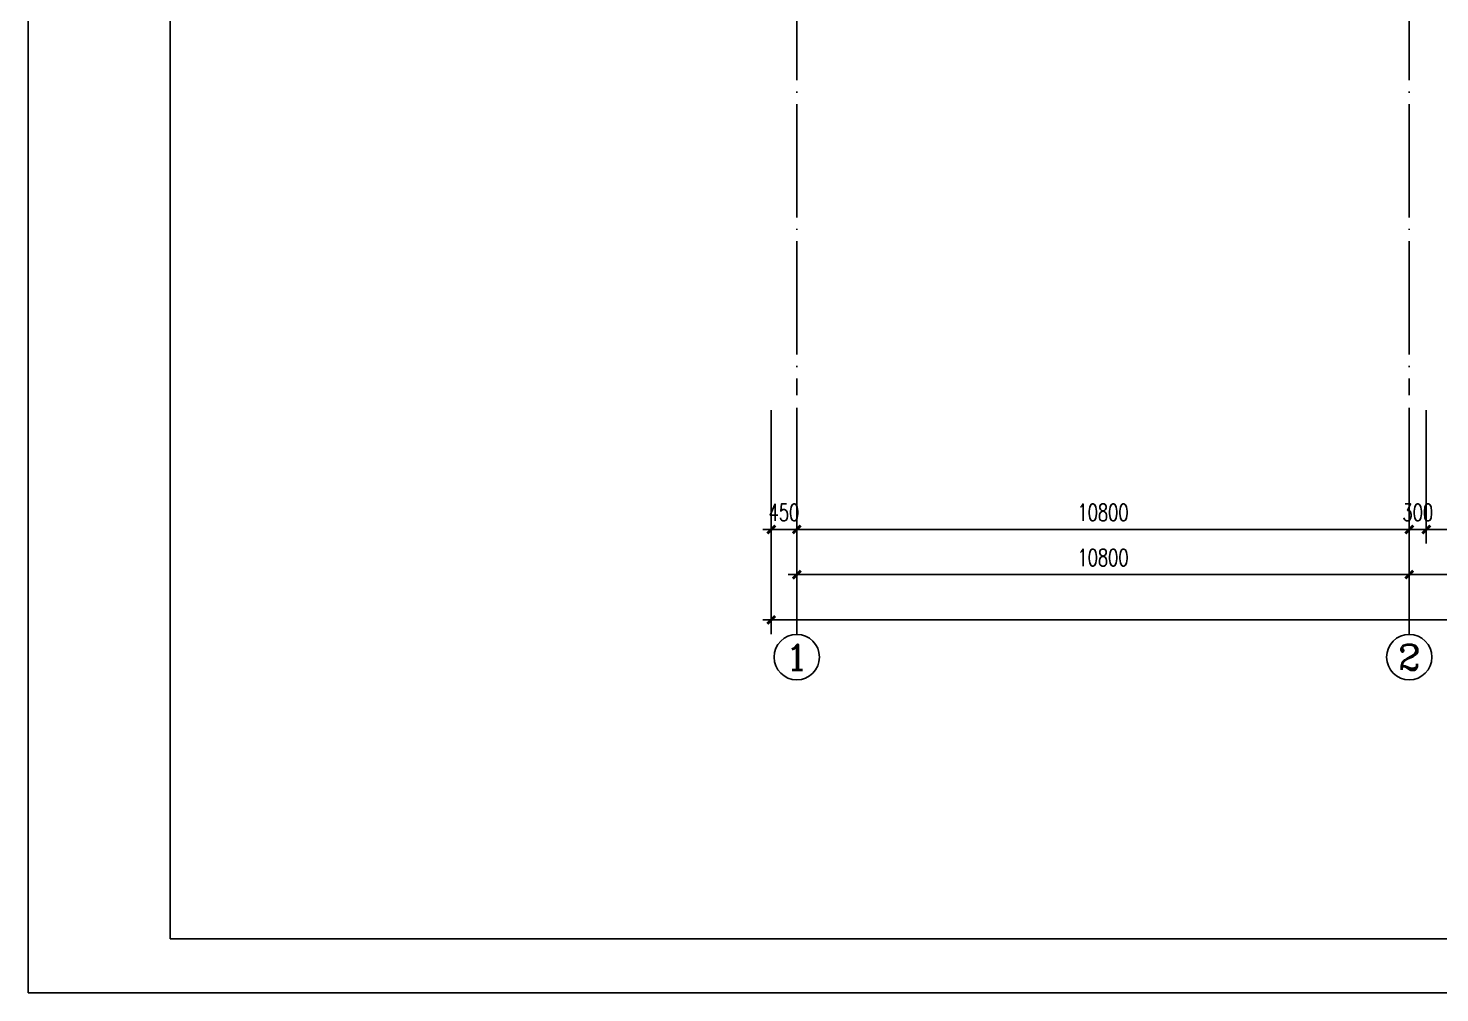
# Model space of a CAD drawing. Extents: x 165127 to 1058185, y 60808 to 144908.
# Drawn here: x 520972 to 545861, y 60808 to 77825 of the extents above; entities that cross this region are included whole.
import ezdxf
from ezdxf.enums import TextEntityAlignment as Align

# ---------------------------------------------------------------- set-up
doc = ezdxf.new("R2010")
doc.units = 0
doc.header["$LTSCALE"] = 1000
doc.linetypes.add('DOTE', pattern=[2.42, 2, -0.2, 0.02, -0.2])
doc.layers.get('0').update_dxf_attribs({"linetype": 'CONTINUOUS'})
doc.layers.get('DEFPOINTS').update_dxf_attribs({"linetype": 'CONTINUOUS'})
for name, color, linetype in [('AXIS', 3, 'CONTINUOUS'), ('AXIS_TEXT', 7, 'CONTINUOUS'), ('DOTE', 1, 'DOTE'), ('PUB_DIM', 3, 'CONTINUOUS'), ('WINDOW', 2, 'CONTINUOUS')]:
    doc.layers.add(name, color=color, linetype=linetype)
doc.styles.add('COMPLEX', font='COMPLEX')
doc.styles.add('DIM_FONT', font='SIMPLEX.shx', dxfattribs={"width": 0.7})
doc.dimstyles.new('AXIS', dxfattribs={"dimtxt": 300, "dimasz": 1, "dimexe": 250, "dimexo": 300, "dimgap": 150, "dimtad": 1, "dimdec": 0, "dimdsep": 46, "dimtxsty": 'DIM_FONT', "dimblk": '_DIMX', "dimcen": 2.5, "dimse1": 1, "dimse2": 1, "dimclrt": 7, "dimadec": 0, "dimazin": 0, "dimtfac": 1, "dimtdec": 0, "dimtix": 1, "dimtmove": 2, "dimatfit": 3, "dimldrblk": '_DIMX', "dimfxl": 1, "dimarcsym": 0})
doc.dimstyles.new('DIMB', dxfattribs={"dimtxt": 300, "dimasz": 1, "dimexe": 250, "dimexo": 300, "dimgap": 150, "dimtad": 1, "dimdec": 0, "dimdsep": 46, "dimtxsty": 'DIM_FONT', "dimblk": '_DIMX', "dimcen": 2.5, "dimse2": 1, "dimclrt": 7, "dimadec": 0, "dimazin": 0, "dimtfac": 1, "dimtdec": 0, "dimtix": 1, "dimtmove": 2, "dimatfit": 3, "dimldrblk": '_DIMX', "dimfxl": 1, "dimarcsym": 0})
doc.dimstyles.new('DIMN', dxfattribs={"dimtxt": 300, "dimasz": 1, "dimexe": 250, "dimexo": 300, "dimgap": 150, "dimtad": 1, "dimdec": 0, "dimdsep": 46, "dimtxsty": 'DIM_FONT', "dimblk": '_DIMX', "dimcen": 2.5, "dimclrt": 7, "dimadec": 0, "dimazin": 0, "dimtfac": 1, "dimtdec": 0, "dimtix": 1, "dimtmove": 2, "dimatfit": 3, "dimldrblk": '_DIMX', "dimfxl": 1, "dimarcsym": 0})

# ---------------------------------------------------------------- blocks, each defined once
blk = doc.blocks.new('A$C34131D43')
at = {"color": 243}
for p, q in [((0, 84100), (0, 0)), ((0, 0), (160900, 0))]:
    blk.add_line(p, q, dxfattribs=at)
at = {"color": 244}
for p, q in [((2500, 83100), (2500, 950)), ((2500, 950), (159900, 950))]:
    blk.add_line(p, q, dxfattribs=at)
blk = doc.blocks.new('_AXISO')
blk.add_circle((0, 0), 0.5)
at = {"layer": 'AXIS_TEXT', "style": 'COMPLEX', "width": 1.041667}
blk.add_attdef('A', text='', height=0.56, dxfattribs=at).set_placement((-0.25, -0.28), (0.25, -0.28), align=Align.FIT)
blk = doc.blocks.new('_DIMX')
blk.add_line((-150, 0), (150, 0))
at = {"const_width": 50}
blk.add_lwpolyline([(-70, -70), (70, 70)], dxfattribs=at)
blk = doc.blocks.new('*D631')
at = {"color": 0, "linetype": 'ByBlock'}
blk.add_line((634728, 122777), (631730, 122777), dxfattribs=at)
at = {"layer": 'DEFPOINTS', "color": 0, "linetype": 'ByBlock'}
for p in [(631729, 124977), (634729, 124977), (631729, 122777)]:
    blk.add_point(p, dxfattribs=at)
at = {"color": 0, "linetype": 'ByBlock', "rotation": 180}
blk.add_blockref('_DIMX', (631729, 122777), dxfattribs=at)
at = {"color": 0, "linetype": 'ByBlock'}
blk.add_blockref('_DIMX', (634729, 122777), dxfattribs=at)
at = {"color": 7, "linetype": 'ByBlock', "insert": (633229, 123077), "char_height": 300, "attachment_point": 5, "style": 'DIM_FONT'}
blk.add_mtext('3000', dxfattribs=at)
blk = doc.blocks.new('*D632')
at = {"color": 0, "linetype": 'ByBlock'}
blk.add_line((631728, 122777), (620930, 122777), dxfattribs=at)
at = {"layer": 'DEFPOINTS', "color": 0, "linetype": 'ByBlock'}
for p in [(620929, 124977), (631729, 124977), (620929, 122777)]:
    blk.add_point(p, dxfattribs=at)
at = {"color": 0, "linetype": 'ByBlock', "rotation": 180}
blk.add_blockref('_DIMX', (620929, 122777), dxfattribs=at)
at = {"color": 0, "linetype": 'ByBlock'}
blk.add_blockref('_DIMX', (631729, 122777), dxfattribs=at)
at = {"color": 7, "linetype": 'ByBlock', "insert": (626329, 123077), "char_height": 300, "attachment_point": 5, "style": 'DIM_FONT'}
blk.add_mtext('10800', dxfattribs=at)
blk = doc.blocks.new('*D633')
at = {"color": 0, "linetype": 'ByBlock'}
for p, q in [((620479, 124677), (620479, 121727)), ((746779, 124677), (746779, 121727)), ((746778, 121977), (620480, 121977))]:
    blk.add_line(p, q, dxfattribs=at)
at = {"layer": 'DEFPOINTS', "color": 0, "linetype": 'ByBlock'}
for p in [(620479, 124977), (746779, 124977), (620479, 121977)]:
    blk.add_point(p, dxfattribs=at)
at = {"color": 0, "linetype": 'ByBlock', "rotation": 180}
blk.add_blockref('_DIMX', (620479, 121977), dxfattribs=at)
at = {"color": 0, "linetype": 'ByBlock'}
blk.add_blockref('_DIMX', (746779, 121977), dxfattribs=at)
at = {"color": 7, "linetype": 'ByBlock', "insert": (683629, 122277), "char_height": 300, "attachment_point": 5, "style": 'DIM_FONT'}
blk.add_mtext('126300', dxfattribs=at)
blk = doc.blocks.new('*D663')
at = {"color": 0, "linetype": 'ByBlock'}
for p, q in [((814669, 71084), (814669, 68732)), ((817369, 71084), (817369, 68732)), ((817368, 68982), (814670, 68982))]:
    blk.add_line(p, q, dxfattribs=at)
at = {"layer": 'DEFPOINTS', "color": 0, "linetype": 'ByBlock'}
for p in [(814669, 71384), (817369, 71384), (814669, 68982)]:
    blk.add_point(p, dxfattribs=at)
at = {"color": 0, "linetype": 'ByBlock', "rotation": 180}
blk.add_blockref('_DIMX', (814669, 68982), dxfattribs=at)
at = {"color": 0, "linetype": 'ByBlock'}
blk.add_blockref('_DIMX', (817369, 68982), dxfattribs=at)
at = {"color": 7, "linetype": 'ByBlock', "insert": (816019, 69282), "char_height": 300, "attachment_point": 5, "style": 'DIM_FONT'}
blk.add_mtext('2700', dxfattribs=at)
blk = doc.blocks.new('*D664')
at = {"color": 0, "linetype": 'ByBlock'}
for p, q in [((814669, 71084), (814669, 68732)), ((814368, 68982), (814367, 68982)), ((814669, 68982), (814369, 68982)), ((814670, 68982), (814671, 68982))]:
    blk.add_line(p, q, dxfattribs=at)
at = {"layer": 'DEFPOINTS', "color": 0, "linetype": 'ByBlock'}
for p in [(814369, 71384), (814669, 71384), (814369, 68982)]:
    blk.add_point(p, dxfattribs=at)
at = {"color": 0, "linetype": 'ByBlock'}
blk.add_blockref('_DIMX', (814369, 68982), dxfattribs=at)
at = {"color": 0, "linetype": 'ByBlock', "rotation": 180}
blk.add_blockref('_DIMX', (814669, 68982), dxfattribs=at)
at = {"color": 7, "linetype": 'ByBlock', "insert": (814519, 69282), "char_height": 300, "attachment_point": 5, "style": 'DIM_FONT'}
blk.add_mtext('300', dxfattribs=at)
blk = doc.blocks.new('*D740')
at = {"color": 0, "linetype": 'ByBlock'}
for p, q in [((803119, 71084), (803119, 68732)), ((803569, 71084), (803569, 68732)), ((803118, 68982), (803117, 68982)), ((803569, 68982), (803119, 68982)), ((803570, 68982), (803571, 68982))]:
    blk.add_line(p, q, dxfattribs=at)
at = {"layer": 'DEFPOINTS', "color": 0, "linetype": 'ByBlock'}
for p in [(803119, 71384), (803569, 71384), (803119, 68982)]:
    blk.add_point(p, dxfattribs=at)
at = {"color": 0, "linetype": 'ByBlock'}
for p, rotation in [((803119, 68982), 359.9999999999963), ((803569, 68982), 179.9999999999963)]:
    blk.add_blockref('_DIMX', p, dxfattribs=dict(at, rotation=rotation))
at = {"color": 7, "linetype": 'ByBlock', "insert": (803344, 69282), "char_height": 300, "attachment_point": 5, "style": 'DIM_FONT'}
blk.add_mtext('450', dxfattribs=at)
blk = doc.blocks.new('*D741')
at = {"color": 0, "linetype": 'ByBlock'}
blk.add_line((631728, 123574), (620930, 123574), dxfattribs=at)
at = {"layer": 'DEFPOINTS', "color": 0, "linetype": 'ByBlock'}
for p in [(620929, 125774), (631729, 125774), (620929, 123574)]:
    blk.add_point(p, dxfattribs=at)
at = {"color": 0, "linetype": 'ByBlock', "rotation": 180}
blk.add_blockref('_DIMX', (620929, 123574), dxfattribs=at)
at = {"color": 0, "linetype": 'ByBlock'}
blk.add_blockref('_DIMX', (631729, 123574), dxfattribs=at)
at = {"color": 7, "linetype": 'ByBlock', "insert": (626329, 123874), "char_height": 300, "attachment_point": 5, "style": 'DIM_FONT'}
blk.add_mtext('10800', dxfattribs=at)

msp = doc.modelspace()

# ---------------------------------------------------------------- linework, layer by layer
at = {"layer": 'AXIS'}
for p, q in [((534523.4, 67129.8), (534523.4, 71129.8)), ((545323.4, 67129.8), (545323.4, 71129.8))]:
    msp.add_line(p, q, dxfattribs=at)
at = {"layer": 'DOTE'}
for p, q in [((534523.4, 139407.6), (534523.4, 71351.8)), ((545323.4, 139407.6), (545323.4, 71351.8))]:
    msp.add_line(p, q, dxfattribs=at)

# ---------------------------------------------------------------- block references
at = {"layer": 'AXIS'}
ref = msp.add_blockref('_AXISO', (534523.4, 66729.8), dxfattribs=dict(at, xscale=-800, yscale=800, zscale=800, rotation=180))
ref.add_attrib('A', '1', dxfattribs={"layer": 'AXIS_TEXT', "height": 448, "style": 'COMPLEX', "width": 2.083333}).set_placement((534323.4, 66505.8), (534723.4, 66505.8), align=Align.FIT)
ref = msp.add_blockref('_AXISO', (545323.4, 66729.8), dxfattribs=dict(at, xscale=-800, yscale=800, zscale=800, rotation=180))
ref.add_attrib('A', '2', dxfattribs={"layer": 'AXIS_TEXT', "height": 448, "style": 'COMPLEX', "width": 1.339286}).set_placement((545123.4, 66505.8), (545523.4, 66505.8), align=Align.FIT)
at = {"layer": 'WINDOW'}
msp.add_blockref('A$C34131D43', (520972, 60808.1), dxfattribs=at)

# ---------------------------------------------------------------- dimensions: what is measured, and where the dimension line sits
at = {"layer": 'AXIS'}
for base, p1, p2, picture, middle in [((534523.4, 68981.9), (545323.4, 71181.9), (534523.4, 71181.9), '*D741', (539923.4, 69281.9)), ((534523.4, 68184.9), (545323.4, 70384.9), (534523.4, 70384.9), '*D632', (539923.4, 68484.9)), ((545323.4, 68184.9), (548323.4, 70384.9), (545323.4, 70384.9), '*D631', (546823.4, 68484.9))]:
    dim = msp.add_linear_dim(base=base, p1=p1, p2=p2, angle=180, dimstyle='AXIS', dxfattribs=at)
    dim.commit()
    dim.dimension.update_dxf_attribs({"geometry": picture, "text_midpoint": middle, "insert": (-86405.6, -54591.7)})
dim = msp.add_aligned_dim(p1=(660373.4, 70384.9), p2=(534073.4, 70384.9), distance=3000, dimstyle='DIMN', dxfattribs=at)
dim.commit()
dim.dimension.update_dxf_attribs({"geometry": '*D633', "text_midpoint": (597223.4, 67684.9), "insert": (-86405.6, -54591.7)})
at = {"layer": 'PUB_DIM'}
for p1, p2, dimstyle, picture, middle in [((534523.4, 71384.4), (534073.4, 71384.4), 'DIMN', '*D740', (534298.4, 69281.9)), ((545623.4, 71384.4), (545323.4, 71384.4), 'DIMB', '*D664', (545473.4, 69281.9)), ((548323.4, 71384.4), (545623.4, 71384.4), 'DIMN', '*D663', (546973.4, 69281.9))]:
    dim = msp.add_aligned_dim(p1=p1, p2=p2, distance=2402.5, dimstyle=dimstyle, dxfattribs=at)
    dim.commit()
    dim.dimension.update_dxf_attribs({"geometry": picture, "text_midpoint": middle, "insert": (-269046, 0)})

doc.saveas('drawing.dxf')
